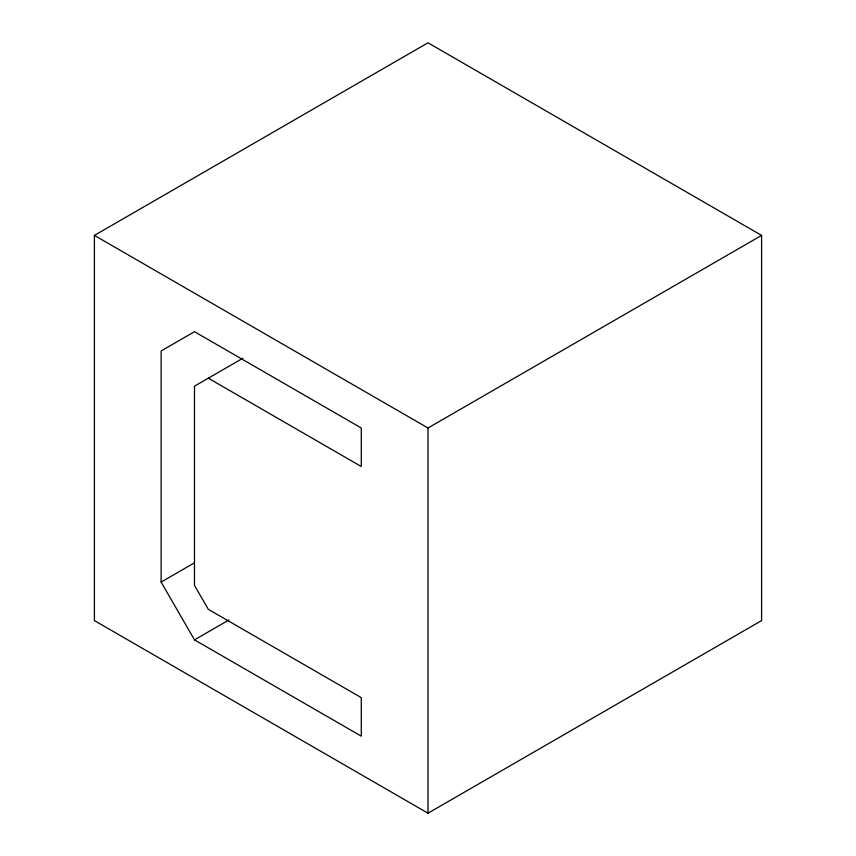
<?xml version="1.0" encoding="UTF-8"?>
<svg xmlns="http://www.w3.org/2000/svg" width="856" height="856" viewBox="0 0 856 856"><rect width="100%" height="100%" fill="white"/><g stroke="black" fill="none" stroke-linecap="round" stroke-linejoin="round"><path stroke-width="1.28" d="M94.406 235.4L428 42.8L761.594 235.4L761.594 620.6L428 813.2L94.406 620.6L94.406 235.4L428 428L761.594 235.4M242.815 358.268L194.483 386.174L194.483 585.386L208.308 609.322L361.286 697.64L361.286 736.16L194.483 639.86L161.121 582.08L161.121 350.96L194.483 331.7L361.286 428L361.286 466.52L208.308 378.192M161.121 582.08L194.483 562.82M194.483 639.86L228.991 619.937M428 428L428 813.2"/></g></svg>
